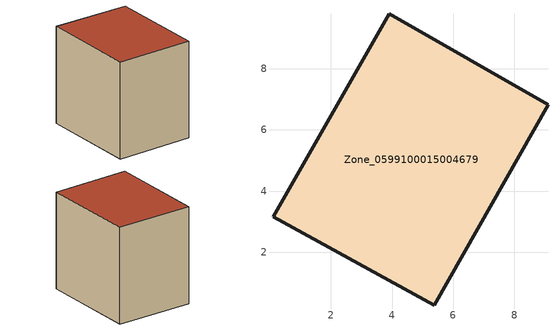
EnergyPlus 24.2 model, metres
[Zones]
Zone_0599100015004679
 floor ground (C_G): 3.92,9.79 9.1,6.83 5.37,0.27 0.1,3.17 z0.83
 wall outside (C_F): 9.1,6.83 3.92,9.79 0.1,3.17 5.37,0.27 9.1,6.83 z0.83:8.24
 roof outside (C_R): 0.1,3.17 5.37,0.27 9.1,6.83 3.92,9.79 z8.24
[BUILDING]
Pand.0599100015004679: North Axis=0; Terrain=City; Loads Convergence Tolerance Value=0.04; Temperature Convergence Tolerance Value=0.4; Solar Distribution=FullExterior; Maximum Number of Warmup Days=25; Minimum Number of Warmup Days=1
[Site:Location]
Rotterdam.The.Hague.AP_ZH_NLD Design_Conditions: Latitude=51.96; Longitude=4.45; Time Zone=1; Elevation=-4.5
[SITE:GROUNDTEMPERATURE:BUILDINGSURFACE]
18, 18, 18, 18, 18, 18, 18, 18, 18, 18, 18, 18
[MATERIAL] Thermal Absorptance=0.9; Solar Absorptance=0.7; Visible Absorptance=0.7
Name | Roughness | Thickness | Conductivity | Density | Specific Heat
G.TC.1946-1964 | MediumSmooth | 0.15 | 1 | 540 | 1210
F.TC.1946-1964 | Rough | 0.3 | 0.857143 | 1920 | 840
R.TC.1946-1964 | MediumRough | 0.2 | 0.235294 | 1500 | 1000
[CONSTRUCTION]
C_G: G.TC.1946-1964
C_F: F.TC.1946-1964
C_R: R.TC.1946-1964
[ZONE]
Zone_0599100015004679: Type=1; Multiplier=1; Ceiling Height=Autocalculate; Volume=Autocalculate; Floor Area=autocalculate; Part of Total Floor Area=Yes
[ZONEINFILTRATION:DESIGNFLOWRATE]
Infil_Zone_0599100015004679: Zone or ZoneList or Space or SpaceList=Zone_0599100015004679; Schedule=AlwaysOn; Design Flow Rate Calculation Method=Flow/Area; Flow Rate per Floor Area=0.003; Constant Term Coefficient=1; Temperature Term Coefficient=0; Velocity Term Coefficient=0; Velocity Squared Term Coefficient=0
[HVACTEMPLATE:ZONE:IDEALLOADSAIRSYSTEM]
Zone_0599100015004679: Maximum Heating Supply Air Temperature=50; Minimum Cooling Supply Air Temperature=13; Maximum Heating Supply Air Humidity Ratio=0.0156; Minimum Cooling Supply Air Humidity Ratio=0.0077; Heating Limit=NoLimit; Cooling Limit=NoLimit; Dehumidification Control Type=ConstantSensibleHeatRatio; Cooling Sensible Heat Ratio=0.7; Dehumidification Setpoint=60; Humidification Control Type=None; Humidification Setpoint=30; Outdoor Air Method=None; Outdoor Air Flow Rate per Person=0.00944; Outdoor Air Flow Rate per Zone Floor Area=0; Outdoor Air Flow Rate per Zone=0; Demand Controlled Ventilation Type=None; Outdoor Air Economizer Type=NoEconomizer; Heat Recovery Type=None; Sensible Heat Recovery Effectiveness=0.7; Latent Heat Recovery Effectiveness=0.65
[ZONECONTROL:THERMOSTAT]
ThermostatControl_Zone_0599100015004679: Zone or ZoneList=Zone_0599100015004679; Control Type Schedule=DualSetpointControlType; Control 1=Thermostat_Zone_0599100015004679; Temperature Difference Between Cutout And Setpoint=0
[THERMOSTATSETPOINT:DUALSETPOINT]
Thermostat_Zone_0599100015004679: Heating Setpoint Temperature Schedule=HeatingSetpoint_Zone_0599100015004679; Cooling Setpoint Temperature Schedule=CoolingSetpoint_Zone_0599100015004679
[SCHEDULE:COMPACT]
HeatingSetpoint_Zone_0599100015004679: Through: 12/31, For: AllDays, Until: 24:00, 21
CoolingSetpoint_Zone_0599100015004679: Through: 12/31, For: AllDays, Until: 24:00, 24
DualSetpointControlType: Through: 12/31, For: AllDays, Until: 24:00, 4
AlwaysOn: Through: 12/31, For: AllDays, Until: 24:00, 1
